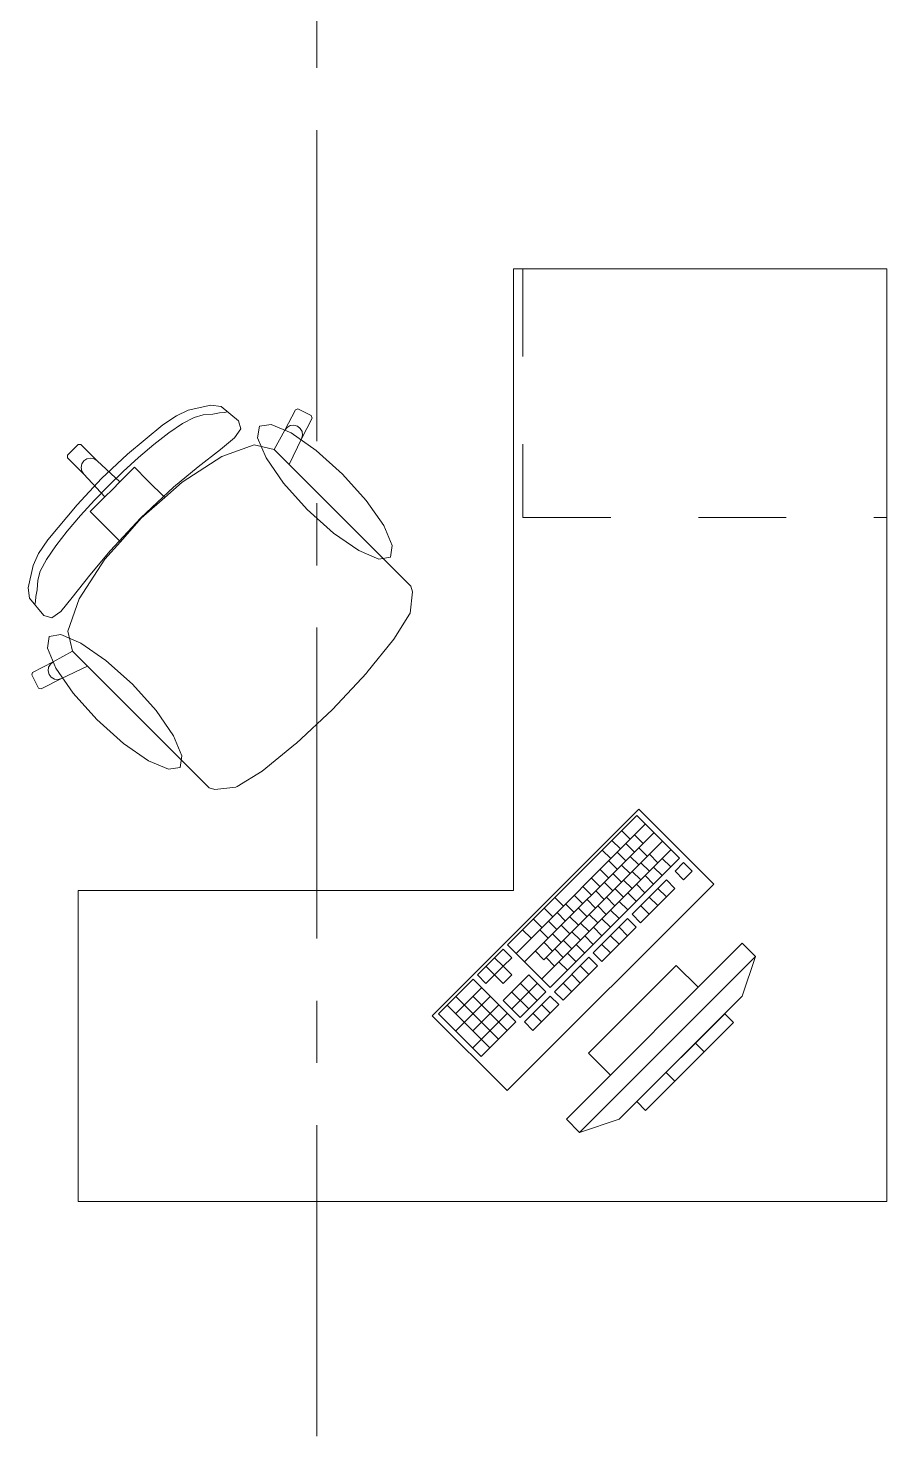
# Model space of a CAD drawing. Header units: inches. Extents: x -38 to 5698, y -33 to 92.
# Drawn here: x 223.578 to 224.959, y 4.905 to 7.175 of the extents above; entities that cross this region are included whole.
import ezdxf

# ---------------------------------------------------------------- set-up
doc = ezdxf.new("R2010")
doc.units = ezdxf.units.IN
doc.header["$MEASUREMENT"] = 0
doc.linetypes.add('Punto & Raya', pattern=[0.65, 0.5, -0.075, 0, -0.075])
doc.linetypes.add('Rayas', pattern=[0.282222, 0.141111, -0.141111])
doc.layers.add('Interior - Mobiliario', color=7, linetype='Continuous')
doc.layers.add('Marcador - Secciones', color=251, linetype='Continuous')

msp = doc.modelspace()

# ---------------------------------------------------------------- linework, layer by layer
at = {"layer": 'Interior - Mobiliario', "color": 175, "linetype": 'Rayas', "lineweight": 13}
for p, q in [((224.3738, 6.7882), (224.3738, 6.3882)), ((224.3738, 6.3882), (224.9588, 6.3882))]:
    msp.add_line(p, q, dxfattribs=at)
at = {"layer": 'Interior - Mobiliario', "color": 175, "linetype": 'Continuous', "lineweight": 13}
for p, q in [((223.8358, 6.5608), (223.8166, 6.5519)), ((223.872, 6.5686), (223.8358, 6.5608)), ((223.8887, 6.5667), (223.872, 6.5686)), ((223.9166, 6.5435), (223.8887, 6.5667)), ((224.0079, 6.5615), (223.991, 6.5284)), ((224.012, 6.5629), (224.0079, 6.5615)), ((224.0334, 6.5521), (224.012, 6.5629)), ((223.8166, 6.5519), (223.7949, 6.537)), ((223.8044, 6.5244), (223.8262, 6.5392)), ((223.8262, 6.5392), (223.845, 6.5492)), ((223.845, 6.5492), (223.8598, 6.5531)), ((223.8598, 6.5531), (223.8752, 6.5543)), ((223.8752, 6.5543), (223.886, 6.5563)), ((223.886, 6.5563), (223.894, 6.5571)), ((223.894, 6.5571), (223.8985, 6.5579)), ((223.92, 6.5306), (223.9166, 6.5435)), ((224.0177, 6.5149), (224.0347, 6.548)), ((224.0347, 6.548), (224.0334, 6.5521)), ((223.7949, 6.537), (223.7382, 6.4901)), ((223.7806, 6.5058), (223.8044, 6.5244)), ((223.8877, 6.4977), (223.91, 6.5163)), ((223.91, 6.5163), (223.92, 6.5306)), ((223.991, 6.5284), (223.9736, 6.4974)), ((223.9946, 6.5331), (223.991, 6.5284)), ((223.9997, 6.5359), (223.9946, 6.5331)), ((223.9981, 6.4732), (224.0177, 6.5149)), ((224.0056, 6.5367), (223.9997, 6.5359)), ((224.0112, 6.5351), (224.0056, 6.5367)), ((224.0158, 6.5315), (224.0112, 6.5351)), ((224.0186, 6.5264), (224.0158, 6.5315)), ((224.0177, 6.5149), (224.0193, 6.5206)), ((224.0193, 6.5206), (224.0186, 6.5264)), ((223.6417, 6.4883), (223.6502, 6.4968)), ((223.6587, 6.5054), (223.6502, 6.4968)), ((223.663, 6.5054), (223.6587, 6.5054)), ((223.6891, 6.4793), (223.663, 6.5054)), ((223.7558, 6.4846), (223.7806, 6.5058)), ((223.8515, 6.4698), (223.8877, 6.4977)), ((223.9417, 6.5049), (223.8897, 6.4865)), ((223.9736, 6.4974), (223.9417, 6.5049)), ((223.9739, 6.4974), (223.9736, 6.4974)), ((223.9739, 6.4974), (223.9981, 6.4732)), ((223.6416, 6.484), (223.6417, 6.4883)), ((223.6677, 6.4579), (223.6416, 6.484)), ((223.6634, 6.4685), (223.6645, 6.4743)), ((223.6645, 6.4743), (223.6678, 6.4792)), ((223.6727, 6.4825), (223.6678, 6.4792)), ((223.6785, 6.4836), (223.6727, 6.4825)), ((223.6842, 6.4825), (223.6785, 6.4836)), ((223.6891, 6.4793), (223.6842, 6.4825)), ((223.7256, 6.4453), (223.6891, 6.4793)), ((223.7382, 6.4901), (223.696, 6.451)), ((223.7312, 6.4621), (223.7558, 6.4846)), ((223.8122, 6.437), (223.8515, 6.4698)), ((223.8897, 6.4865), (223.8259, 6.4452)), ((224.146, 6.3253), (223.9981, 6.4732)), ((223.6569, 6.4088), (223.696, 6.451)), ((223.6645, 6.4628), (223.6634, 6.4685)), ((223.6677, 6.4579), (223.6645, 6.4628)), ((223.7017, 6.4214), (223.6677, 6.4579)), ((223.7077, 6.4393), (223.7312, 6.4621)), ((223.7492, 6.4689), (223.7256, 6.4453)), ((223.7704, 6.4478), (223.7492, 6.4689)), ((223.7978, 6.4204), (223.7704, 6.4478)), ((223.7077, 6.4393), (223.6849, 6.4158)), ((223.7017, 6.4214), (223.7137, 6.4334)), ((223.7256, 6.4453), (223.7137, 6.4334)), ((223.7595, 6.3876), (223.8122, 6.437)), ((223.8259, 6.4452), (223.7978, 6.4204)), ((223.61, 6.3521), (223.6569, 6.4088)), ((223.6849, 6.4158), (223.6624, 6.3912)), ((223.6781, 6.3978), (223.7017, 6.4214)), ((223.7978, 6.4204), (223.7599, 6.3871)), ((223.6624, 6.3912), (223.6412, 6.3664)), ((223.6992, 6.3766), (223.6781, 6.3978)), ((223.7595, 6.3876), (223.71, 6.3348)), ((223.7266, 6.3492), (223.7599, 6.3871)), ((223.6412, 6.3664), (223.6226, 6.3426)), ((223.7266, 6.3492), (223.6992, 6.3766)), ((223.5951, 6.3304), (223.61, 6.3521)), ((223.6226, 6.3426), (223.6078, 6.3208)), ((223.71, 6.3348), (223.6773, 6.2955)), ((223.7018, 6.3211), (223.7266, 6.3492)), ((223.5784, 6.2751), (223.5862, 6.3112)), ((223.5862, 6.3112), (223.5951, 6.3304)), ((223.6078, 6.3208), (223.5978, 6.302)), ((223.6605, 6.2573), (223.7018, 6.3211)), ((224.1715, 6.2998), (224.146, 6.3253)), ((223.5978, 6.302), (223.5939, 6.2872)), ((223.6773, 6.2955), (223.6493, 6.2593)), ((224.1934, 6.2778), (224.1715, 6.2998)), ((223.5803, 6.2583), (223.5784, 6.2751)), ((223.5928, 6.2718), (223.5907, 6.2611)), ((223.5939, 6.2872), (223.5928, 6.2718)), ((224.1923, 6.2346), (224.1963, 6.2685)), ((224.1963, 6.2685), (224.1934, 6.2778)), ((223.6035, 6.2304), (223.5803, 6.2583)), ((223.5899, 6.253), (223.5891, 6.2485)), ((223.5907, 6.2611), (223.5899, 6.253)), ((223.6493, 6.2593), (223.6307, 6.237)), ((223.6421, 6.2053), (223.6605, 6.2573)), ((223.6164, 6.227), (223.6035, 6.2304)), ((223.6307, 6.237), (223.6164, 6.227)), ((224.1665, 6.1925), (224.1914, 6.2325)), ((224.1914, 6.2325), (224.1923, 6.2346)), ((223.6496, 6.1734), (223.6421, 6.2053)), ((224.1229, 6.1388), (224.1665, 6.1925)), ((223.5855, 6.1391), (223.6186, 6.156)), ((223.6111, 6.1473), (223.614, 6.1524)), ((223.614, 6.1524), (223.6186, 6.156)), ((223.6186, 6.156), (223.6496, 6.1734)), ((223.6496, 6.1731), (223.6496, 6.1734)), ((223.6496, 6.1731), (223.6739, 6.1489)), ((223.5841, 6.135), (223.5855, 6.1391)), ((223.595, 6.1136), (223.5841, 6.135)), ((223.6321, 6.1293), (223.599, 6.1124)), ((223.6103, 6.1414), (223.6111, 6.1473)), ((223.6119, 6.1358), (223.6103, 6.1414)), ((223.6155, 6.1312), (223.6119, 6.1358)), ((223.6206, 6.1284), (223.6155, 6.1312)), ((223.6321, 6.1293), (223.6264, 6.1277)), ((223.6739, 6.1489), (223.6321, 6.1293)), ((223.8217, 6.0011), (223.6739, 6.1489)), ((224.0674, 6.0796), (224.1222, 6.138)), ((224.1222, 6.138), (224.1229, 6.1388)), ((223.599, 6.1124), (223.595, 6.1136)), ((223.6264, 6.1277), (223.6206, 6.1284)), ((224.0674, 6.0796), (224.009, 6.0248)), ((224.0082, 6.0241), (223.9546, 5.9805)), ((224.009, 6.0248), (224.0082, 6.0241)), ((223.8472, 5.9755), (223.8217, 6.0011)), ((223.8692, 5.9536), (223.8472, 5.9755)), ((223.9546, 5.9805), (223.9145, 5.9556)), ((223.8785, 5.9507), (223.8692, 5.9536)), ((223.9124, 5.9547), (223.8785, 5.9507)), ((223.9145, 5.9556), (223.9124, 5.9547)), ((224.5568, 5.9087), (224.3491, 5.701)), ((224.6254, 5.8401), (224.5568, 5.9087)), ((224.5705, 5.895), (224.3628, 5.6873)), ((224.5843, 5.8813), (224.3765, 5.6735)), ((224.5326, 5.8844), (224.5463, 5.8707)), ((224.598, 5.8675), (224.4076, 5.6771)), ((224.517, 5.8689), (224.5307, 5.8552)), ((224.5394, 5.8638), (224.5531, 5.8501)), ((224.5532, 5.8777), (224.5669, 5.8639)), ((224.56, 5.857), (224.5737, 5.8433)), ((224.6117, 5.8538), (224.404, 5.6461)), ((224.4177, 5.6324), (224.6254, 5.8401)), ((224.5014, 5.8533), (224.5151, 5.8396)), ((224.5117, 5.8361), (224.5254, 5.8224)), ((224.5255, 5.85), (224.5392, 5.8362)), ((224.5462, 5.8432), (224.5599, 5.8295)), ((224.5772, 5.8468), (224.5909, 5.8331)), ((224.5978, 5.84), (224.6115, 5.8263)), ((224.4978, 5.8223), (224.5116, 5.8086)), ((224.5185, 5.8155), (224.5322, 5.8018)), ((224.5323, 5.8293), (224.546, 5.8156)), ((224.5495, 5.8191), (224.5632, 5.8054)), ((224.5633, 5.8329), (224.5771, 5.8192)), ((224.5701, 5.8123), (224.5838, 5.7986)), ((224.584, 5.8261), (224.5977, 5.8124)), ((224.6322, 5.8333), (224.6184, 5.8194)), ((224.6184, 5.8194), (224.6321, 5.8057)), ((224.6321, 5.8057), (224.646, 5.8195)), ((224.646, 5.8195), (224.6322, 5.8333)), ((224.4701, 5.7946), (224.4839, 5.7809)), ((224.484, 5.8084), (224.4977, 5.7947)), ((224.5046, 5.8016), (224.5183, 5.7879)), ((224.5218, 5.7914), (224.5355, 5.7777)), ((224.5357, 5.8052), (224.5494, 5.7915)), ((224.6046, 5.8056), (224.5492, 5.7502)), ((224.5563, 5.7984), (224.57, 5.7847)), ((224.5629, 5.7365), (224.6183, 5.7918)), ((224.5907, 5.7917), (224.6044, 5.778)), ((224.6183, 5.7918), (224.6046, 5.8056)), ((224.4253, 5.7771), (224.439, 5.7634)), ((224.4424, 5.7669), (224.4562, 5.7532)), ((224.4563, 5.7807), (224.47, 5.767)), ((224.4769, 5.7739), (224.4906, 5.7602)), ((224.4908, 5.7878), (224.5045, 5.7741)), ((224.508, 5.7775), (224.5217, 5.7638)), ((224.5286, 5.7707), (224.5423, 5.757)), ((224.5424, 5.7846), (224.5562, 5.7709)), ((224.5769, 5.7779), (224.5906, 5.7642)), ((224.408, 5.7598), (224.4217, 5.7461)), ((224.4286, 5.753), (224.4423, 5.7393)), ((224.4492, 5.7462), (224.463, 5.7325)), ((224.4631, 5.7601), (224.4768, 5.7464)), ((224.4803, 5.7498), (224.494, 5.7361)), ((224.5422, 5.7432), (224.4869, 5.6879)), ((224.4941, 5.7637), (224.5078, 5.75)), ((224.5009, 5.743), (224.5146, 5.7293)), ((224.5147, 5.7569), (224.5285, 5.7432)), ((224.556, 5.7295), (224.5422, 5.7432)), ((224.5492, 5.7502), (224.5629, 5.7365)), ((224.563, 5.764), (224.5767, 5.7503)), ((224.3733, 5.7252), (224.3871, 5.7115)), ((224.3907, 5.7425), (224.4044, 5.7288)), ((224.4009, 5.7253), (224.4146, 5.7116)), ((224.4148, 5.7392), (224.4285, 5.7255)), ((224.4354, 5.7324), (224.4491, 5.7187)), ((224.4526, 5.7221), (224.4663, 5.7084)), ((224.4664, 5.736), (224.4801, 5.7223)), ((224.4871, 5.7292), (224.5008, 5.7155)), ((224.5006, 5.6741), (224.556, 5.7295)), ((224.5284, 5.7294), (224.5421, 5.7157)), ((224.3491, 5.701), (224.4177, 5.6324)), ((224.4077, 5.7047), (224.4214, 5.691)), ((224.4215, 5.7185), (224.4353, 5.7048)), ((224.4387, 5.7083), (224.4524, 5.6946)), ((224.7265, 5.7034), (224.4436, 5.4205)), ((224.4594, 5.7015), (224.4731, 5.6878)), ((224.4732, 5.7153), (224.4869, 5.7016)), ((224.5007, 5.7017), (224.5144, 5.688)), ((224.5145, 5.7156), (224.5283, 5.7018)), ((224.7477, 5.6822), (224.7265, 5.7034)), ((224.3422, 5.694), (224.3006, 5.6525)), ((224.3283, 5.6802), (224.3421, 5.6665)), ((224.3421, 5.6665), (224.3559, 5.6803)), ((224.3559, 5.6803), (224.3422, 5.694)), ((224.3938, 5.6908), (224.4076, 5.6771)), ((224.411, 5.6806), (224.4247, 5.6669)), ((224.4799, 5.6809), (224.4245, 5.6255)), ((224.4249, 5.6944), (224.4386, 5.6807)), ((224.4455, 5.6877), (224.4592, 5.6739)), ((224.4649, 5.3993), (224.7477, 5.6822)), ((224.4936, 5.6672), (224.4799, 5.6809)), ((224.4869, 5.6879), (224.5006, 5.6741)), ((224.7477, 5.6822), (224.7265, 5.6185)), ((224.3006, 5.6525), (224.3144, 5.6388)), ((224.3144, 5.6388), (224.3282, 5.6526)), ((224.3145, 5.6663), (224.3282, 5.6526)), ((224.3421, 5.6665), (224.3282, 5.6526)), ((224.3282, 5.6526), (224.3419, 5.6389)), ((224.3833, 5.6529), (224.3418, 5.6114)), ((224.3419, 5.6389), (224.3558, 5.6528)), ((224.3558, 5.6528), (224.3421, 5.6665)), ((224.4108, 5.6255), (224.3833, 5.6529)), ((224.4317, 5.6738), (224.4454, 5.6601)), ((224.4383, 5.6118), (224.4936, 5.6672)), ((224.4522, 5.6532), (224.4659, 5.6395)), ((224.4661, 5.6671), (224.4798, 5.6534)), ((224.6204, 5.668), (224.479, 5.5266)), ((224.6558, 5.6327), (224.6204, 5.668)), ((224.2937, 5.6456), (224.2383, 5.5902)), ((224.3074, 5.6319), (224.2659, 5.5903)), ((224.3623, 5.577), (224.2937, 5.6456)), ((224.397, 5.6392), (224.3555, 5.5976)), ((224.3695, 5.6391), (224.3969, 5.6116)), ((224.4384, 5.6394), (224.4521, 5.6257)), ((224.5144, 5.4912), (224.6558, 5.6327)), ((224.3211, 5.6181), (224.2658, 5.5628)), ((224.266, 5.6179), (224.3346, 5.5493)), ((224.2936, 5.618), (224.3484, 5.5632)), ((224.3418, 5.6114), (224.3692, 5.5839)), ((224.3556, 5.6252), (224.3831, 5.5978)), ((224.3692, 5.5839), (224.4108, 5.6255)), ((224.4176, 5.6186), (224.3761, 5.5771)), ((224.4313, 5.6049), (224.4176, 5.6186)), ((224.4245, 5.6255), (224.4383, 5.6118)), ((224.7265, 5.6185), (224.5285, 5.4205)), ((224.2383, 5.5902), (224.3069, 5.5216)), ((224.2522, 5.604), (224.3207, 5.5355)), ((224.3486, 5.5907), (224.2932, 5.5353)), ((224.3349, 5.6044), (224.2933, 5.5629)), ((224.3898, 5.5634), (224.4313, 5.6049)), ((224.3899, 5.5909), (224.4036, 5.5772)), ((224.4038, 5.6048), (224.4175, 5.5911)), ((224.6982, 5.5902), (224.5568, 5.4488)), ((224.7123, 5.5761), (224.6982, 5.5902)), ((224.3069, 5.5216), (224.3623, 5.577)), ((224.3761, 5.5771), (224.3898, 5.5634)), ((224.5709, 5.4347), (224.7123, 5.5761)), ((224.6511, 5.5431), (224.6652, 5.5289)), ((224.479, 5.5266), (224.5144, 5.4912)), ((224.6039, 5.4959), (224.6181, 5.4818)), ((224.5568, 5.4488), (224.5709, 5.4347)), ((224.4436, 5.4205), (224.4649, 5.3993)), ((224.4649, 5.3993), (224.5285, 5.4205))]:
    msp.add_line(p, q, dxfattribs=at)
at = {"layer": 'Interior - Mobiliario', "color": 175, "linetype": 'Continuous', "lineweight": 13, "flags": 128}
for points in [[(224.9588, 5.2882), (224.9588, 6.7882), (224.3588, 6.7882), (224.3588, 5.7882), (223.6588, 5.7882), (223.6588, 5.2882)], [(224.0839, 6.4581), (224.0414, 6.4962), (224.001, 6.5242), (223.969, 6.5378), (223.9501, 6.535), (223.9472, 6.5161), (223.9608, 6.484), (223.9888, 6.4436), (224.027, 6.4011), (224.0694, 6.363), (224.1098, 6.335), (224.1419, 6.3214), (224.1608, 6.3242), (224.1637, 6.3431), (224.15, 6.3752), (224.122, 6.4156)], [(223.6889, 6.0631), (223.6508, 6.1056), (223.6228, 6.146), (223.6092, 6.178), (223.612, 6.197), (223.631, 6.1998), (223.663, 6.1862), (223.7034, 6.1582), (223.7459, 6.1201), (223.784, 6.0776), (223.812, 6.0372), (223.8256, 6.0051), (223.8228, 5.9862), (223.8039, 5.9834), (223.7718, 5.997), (223.7314, 6.025)], [(224.6805, 5.7988), (224.5603, 5.919), (224.228, 5.5867), (224.3482, 5.4665)]]:
    msp.add_lwpolyline(points, close=True, dxfattribs=at)
at = {"layer": 'Marcador - Secciones', "color": 251, "linetype": 'Punto & Raya', "lineweight": 13}
msp.add_line((224.0425, 46.2111), (224.0425, 0.8878), dxfattribs=at)

doc.saveas('drawing.dxf')
